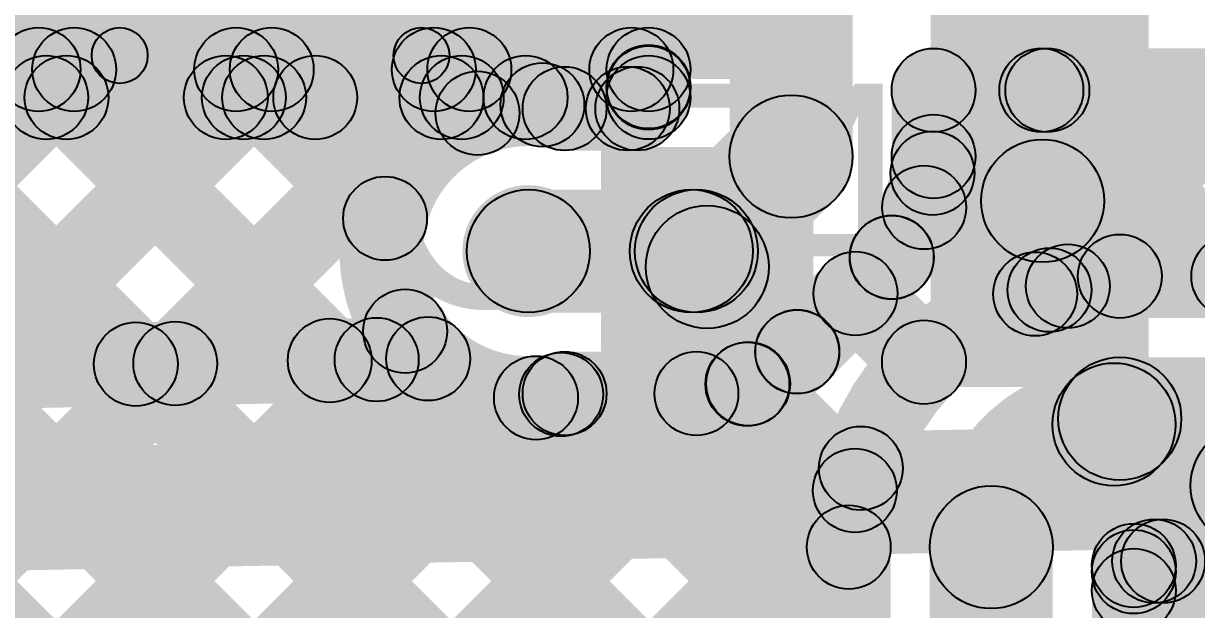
# Model space of a CAD drawing. Header units: millimetres. Extents: x 0 to 210, y 0 to 213.
# Drawn here: x 1.6006 to 1.8106, y 0.2908 to 0.3958 of the extents above; entities that cross this region are included whole.
import ezdxf

# ---------------------------------------------------------------- set-up
doc = ezdxf.new("R2010")
doc.units = ezdxf.units.MM
doc.header["$MEASUREMENT"] = 0
for name, color, linetype in [('BottomLayer', 5, 'Continuous'), ('BottomPaste', 16, 'Continuous'), ('BottomSolder', 6, 'Continuous'), ('TopLayer', 1, 'Continuous'), ('TopOverlay', 2, 'Continuous'), ('ViaHoleLayer', 16, 'Continuous')]:
    doc.layers.add(name, color=color, linetype=linetype)

# ---------------------------------------------------------------- blocks, each defined once
blk = doc.blocks.new('RES_0603_B_83')
at = {"layer": 'BottomLayer'}
for points in [[(-0.045, -0.0175), (-0.045, 0.0175), (-0.015, 0.0175), (-0.015, -0.0175)], [(0.015, -0.0175), (0.015, 0.0175), (0.045, 0.0175), (0.045, -0.0175)]]:
    blk.add_hatch(color=5, dxfattribs=at).paths.add_polyline_path(points)
at = {"layer": 'BottomPaste'}
for points in [[(-0.045, -0.0175), (-0.045, 0.0175), (-0.015, 0.0175), (-0.015, -0.0175)], [(0.015, -0.0175), (0.015, 0.0175), (0.045, 0.0175), (0.045, -0.0175)]]:
    blk.add_hatch(color=16, dxfattribs=at).paths.add_polyline_path(points)
at = {"layer": 'BottomSolder'}
for points in [[(-0.049, -0.0215), (-0.049, 0.0215), (-0.011, 0.0215), (-0.011, -0.0215)], [(0.011, -0.0215), (0.011, 0.0215), (0.049, 0.0215), (0.049, -0.0215)]]:
    blk.add_hatch(color=6, dxfattribs=at).paths.add_polyline_path(points)

msp = doc.modelspace()

# ---------------------------------------------------------------- hatches: boundary and pattern name
at = {"layer": 'BottomLayer'}
for points in [[(1.28874, 0.65616), (1.29934, 0.66677), (1.62605, 0.34006), (1.61545, 0.32945)], [(1.513, 0.38583), (1.69, 0.38583), (1.69, 0.44), (1.513, 0.44)], [(1.614, 0.38583), (1.746, 0.38583), (1.746, 0.44), (1.614, 0.44)], [(1.763, 0.334), (1.802, 0.334), (1.802, 0.437), (1.763, 0.437)], [(1.794, 0.364), (1.772, 0.364), (1.772, 0.417), (1.794, 0.417)], [(1.62286, 0.39), (1.61286, 0.39), (1.61286, 0.415), (1.62286, 0.415)], [(1.67686, 0.39), (1.66686, 0.39), (1.66686, 0.415), (1.67686, 0.415)], [(1.58286, 0.375), (1.58286, 0.39), (1.63686, 0.39), (1.63686, 0.375)], [(1.63686, 0.375), (1.63686, 0.39), (1.65286, 0.39), (1.65286, 0.375)], [(1.63686, 0.375), (1.63686, 0.39), (1.65286, 0.39), (1.65286, 0.375)], [(1.65286, 0.375), (1.65286, 0.39), (1.6905, 0.39), (1.6905, 0.375)], [(1.56105, 0.32822), (1.55044, 0.33883), (1.59941, 0.3878), (1.61002, 0.3772)], [(1.59708, 0.3289), (1.58647, 0.33951), (1.63477, 0.3878), (1.64538, 0.3772)], [(1.60305, 0.3772), (1.61366, 0.3878), (1.66075, 0.34071), (1.65015, 0.3301)], [(1.63312, 0.32958), (1.62251, 0.34019), (1.67012, 0.3878), (1.68073, 0.3772)], [(1.63841, 0.3772), (1.64902, 0.3878), (1.67065, 0.36617), (1.66005, 0.35556)], [(1.67377, 0.3772), (1.68437, 0.3878), (1.68719, 0.38499), (1.67658, 0.37438)], [(1.691, 0.344), (1.691, 0.366), (1.72016, 0.366), (1.72016, 0.344)], [(1.71239, 0.34722), (1.72794, 0.36278), (1.73078, 0.35994), (1.71522, 0.34439)], [(1.66915, 0.33026), (1.65855, 0.34087), (1.66364, 0.34596), (1.67424, 0.33535)], [(1.34914, 0.32212), (1.34886, 0.33712), (1.67293, 0.34324), (1.67322, 0.32824)], [(1.34321, 0.293), (1.34279, 0.315), (1.82028, 0.32402), (1.8207, 0.30202)]]:
    msp.add_hatch(color=5, dxfattribs=at).paths.add_polyline_path(points)
h = msp.add_hatch(color=5, dxfattribs=at)
edge = h.paths.add_edge_path()
edge.add_arc((1.61786, 0.39), 0.005, 0, 360)
h = msp.add_hatch(color=5, dxfattribs=at)
edge = h.paths.add_edge_path()
edge.add_arc((1.67186, 0.39), 0.005, 0, 360)
h = msp.add_hatch(color=5, dxfattribs=at)
edge = h.paths.add_edge_path()
edge.add_arc((1.60472, 0.3825), 0.0075, 0, 360)
h = msp.add_hatch(color=5, dxfattribs=at)
edge = h.paths.add_edge_path()
edge.add_arc((1.60836, 0.3825), 0.0075, 0, 360)
h = msp.add_hatch(color=5, dxfattribs=at)
edge = h.paths.add_edge_path()
edge.add_arc((1.63686, 0.3825), 0.0075, 0, 360)
h = msp.add_hatch(color=5, dxfattribs=at)
edge = h.paths.add_edge_path()
edge.add_arc((1.63686, 0.3825), 0.0075, 0, 360)
h = msp.add_hatch(color=5, dxfattribs=at)
edge = h.paths.add_edge_path()
edge.add_arc((1.63686, 0.3825), 0.0075, 0, 360)
h = msp.add_hatch(color=5, dxfattribs=at)
edge = h.paths.add_edge_path()
edge.add_arc((1.64007, 0.3825), 0.0075, 0, 360)
h = msp.add_hatch(color=5, dxfattribs=at)
edge = h.paths.add_edge_path()
edge.add_arc((1.64371, 0.3825), 0.0075, 0, 360)
h = msp.add_hatch(color=5, dxfattribs=at)
edge = h.paths.add_edge_path()
edge.add_arc((1.65286, 0.3825), 0.0075, 0, 360)
h = msp.add_hatch(color=5, dxfattribs=at)
edge = h.paths.add_edge_path()
edge.add_arc((1.65286, 0.3825), 0.0075, 0, 360)
h = msp.add_hatch(color=5, dxfattribs=at)
edge = h.paths.add_edge_path()
edge.add_arc((1.65286, 0.3825), 0.0075, 0, 360)
h = msp.add_hatch(color=5, dxfattribs=at)
edge = h.paths.add_edge_path()
edge.add_arc((1.67543, 0.3825), 0.0075, 0, 360)
h = msp.add_hatch(color=5, dxfattribs=at)
edge = h.paths.add_edge_path()
edge.add_arc((1.67907, 0.3825), 0.0075, 0, 360)
h = msp.add_hatch(color=5, dxfattribs=at)
edge = h.paths.add_edge_path()
edge.add_arc((1.6905, 0.3825), 0.0075, 0, 360)
h = msp.add_hatch(color=5, dxfattribs=at)
edge = h.paths.add_edge_path()
edge.add_arc((1.6935, 0.38119), 0.0075, 0, 360)
h = msp.add_hatch(color=5, dxfattribs=at)
edge = h.paths.add_edge_path()
edge.add_arc((1.6935, 0.38119), 0.0075, 0, 360)
h = msp.add_hatch(color=5, dxfattribs=at)
edge = h.paths.add_edge_path()
edge.add_arc((1.68189, 0.37968), 0.0075, 0, 360)
h = msp.add_hatch(color=5, dxfattribs=at)
edge = h.paths.add_edge_path()
edge.add_arc((1.69748, 0.3805), 0.0075, 0, 360)
h = msp.add_hatch(color=5, dxfattribs=at)
edge = h.paths.add_edge_path()
edge.add_arc((1.783, 0.364), 0.011, 0, 360)
h = msp.add_hatch(color=5, dxfattribs=at)
edge = h.paths.add_edge_path()
edge.add_arc((1.783, 0.364), 0.011, 0, 360)
h = msp.add_hatch(color=5, dxfattribs=at)
edge = h.paths.add_edge_path()
edge.add_arc((1.783, 0.364), 0.011, 0, 360)
h = msp.add_hatch(color=5, dxfattribs=at)
edge = h.paths.add_edge_path()
edge.add_arc((1.66535, 0.36086), 0.0075, 0, 360)
h = msp.add_hatch(color=5, dxfattribs=at)
edge = h.paths.add_edge_path()
edge.add_arc((1.691, 0.355), 0.01181, 0, 360)
h = msp.add_hatch(color=5, dxfattribs=at)
edge = h.paths.add_edge_path()
edge.add_arc((1.691, 0.355), 0.011, 0, 360)
h = msp.add_hatch(color=5, dxfattribs=at)
edge = h.paths.add_edge_path()
edge.add_arc((1.72016, 0.355), 0.011, 0, 360)
h = msp.add_hatch(color=5, dxfattribs=at)
edge = h.paths.add_edge_path()
edge.add_arc((1.72016, 0.355), 0.011, 0, 360)
h = msp.add_hatch(color=5, dxfattribs=at)
edge = h.paths.add_edge_path()
edge.add_arc((1.723, 0.35216), 0.011, 0, 360)
h = msp.add_hatch(color=5, dxfattribs=at)
edge = h.paths.add_edge_path()
edge.add_arc((1.66894, 0.34066), 0.0075, 0, 360)
h = msp.add_hatch(color=5, dxfattribs=at)
edge = h.paths.add_edge_path()
edge.add_arc((1.62075, 0.33475), 0.0075, 0, 360)
h = msp.add_hatch(color=5, dxfattribs=at)
edge = h.paths.add_edge_path()
edge.add_arc((1.62781, 0.33489), 0.0075, 0, 360)
h = msp.add_hatch(color=5, dxfattribs=at)
edge = h.paths.add_edge_path()
edge.add_arc((1.65545, 0.33541), 0.0075, 0, 360)
h = msp.add_hatch(color=5, dxfattribs=at)
edge = h.paths.add_edge_path()
edge.add_arc((1.66385, 0.33557), 0.0075, 0, 360)
h = msp.add_hatch(color=5, dxfattribs=at)
edge = h.paths.add_edge_path()
edge.add_arc((1.67307, 0.33574), 0.0075, 0, 360)
h = msp.add_hatch(color=5, dxfattribs=at)
edge = h.paths.add_edge_path()
edge.add_arc((1.67307, 0.33574), 0.0075, 0, 360)
h = msp.add_hatch(color=5, dxfattribs=at)
edge = h.paths.add_edge_path()
edge.add_arc((1.82049, 0.31302), 0.011, 0, 360)
h = msp.add_hatch(color=5, dxfattribs=at)
edge = h.paths.add_edge_path()
edge.add_arc((1.82049, 0.31302), 0.011, 0, 360)
at = {"layer": 'TopLayer'}
for points in [[(1.35688, 0.58802), (1.36748, 0.59863), (1.74256, 0.22355), (1.73196, 0.21294)], [(1.3632, 0.54634), (1.3738, 0.55695), (1.70721, 0.22355), (1.6966, 0.21294)], [(1.3632, 0.51099), (1.3738, 0.5216), (1.67185, 0.22355), (1.66125, 0.21294)], [(1.749, 0.37194), (1.727, 0.37194), (1.727, 0.42), (1.749, 0.42)], [(1.5695, 0.38), (1.5695, 0.395), (1.7125, 0.395), (1.7125, 0.38)], [(1.28195, 0.04913), (1.27135, 0.05974), (1.60441, 0.3928), (1.61502, 0.3822)], [(1.31761, 0.04943), (1.30701, 0.06004), (1.63977, 0.3928), (1.65038, 0.3822)], [(1.35297, 0.04943), (1.34236, 0.06004), (1.67512, 0.3928), (1.68573, 0.3822)], [(1.59805, 0.3822), (1.60866, 0.3928), (1.75362, 0.24784), (1.74302, 0.23724)], [(1.63341, 0.3822), (1.64402, 0.3928), (1.67065, 0.36617), (1.66005, 0.35556)], [(1.66877, 0.3822), (1.67937, 0.3928), (1.68719, 0.38499), (1.67658, 0.37438)], [(1.70412, 0.3822), (1.71473, 0.3928), (1.7178, 0.38973), (1.7072, 0.37912)], [(1.7635, 0.37629), (1.7635, 0.39129), (1.8965, 0.39129), (1.8965, 0.37629)], [(1.71409, 0.3752), (1.70348, 0.3858), (1.7072, 0.38952), (1.7178, 0.37891)], [(1.76711, 0.35751), (1.75651, 0.36812), (1.77748, 0.38909), (1.78808, 0.37848)], [(1.78697, 0.34202), (1.77637, 0.35262), (1.81283, 0.38909), (1.82344, 0.37848)], [(1.77855, 0.37848), (1.78915, 0.38909), (1.82244, 0.3558), (1.81183, 0.3452)], [(1.69748, 0.373), (1.69748, 0.388), (1.71049, 0.388), (1.71049, 0.373)], [(1.72, 0.38251), (1.705, 0.38251), (1.705, 0.3875), (1.72, 0.3875)], [(1.771, 0.37194), (1.756, 0.37194), (1.756, 0.38379), (1.771, 0.38379)], [(1.72883, 0.34722), (1.71328, 0.36278), (1.73022, 0.37972), (1.74578, 0.36417)], [(1.75802, 0.36365), (1.76863, 0.37426), (1.78954, 0.35335), (1.77893, 0.34274)], [(1.691, 0.344), (1.691, 0.366), (1.72106, 0.366), (1.72106, 0.344)], [(1.74442, 0.33169), (1.73381, 0.3423), (1.7507, 0.35919), (1.76131, 0.34858)], [(1.79682, 0.343), (1.79682, 0.358), (1.88571, 0.358), (1.88571, 0.343)], [(1.74422, 0.3421), (1.75482, 0.35271), (1.7671, 0.34043), (1.75649, 0.32983)], [(1.38832, 0.04943), (1.37772, 0.06004), (1.66364, 0.34596), (1.67424, 0.33535)], [(1.62254, 0.21294), (1.61193, 0.22355), (1.72488, 0.33649), (1.73549, 0.32589)], [(1.69748, 0.322), (1.69748, 0.337), (1.72106, 0.337), (1.72106, 0.322)], [(1.72502, 0.32594), (1.73563, 0.33655), (1.75472, 0.31745), (1.74411, 0.30685)], [(1.79682, 0.314), (1.79682, 0.336), (1.89219, 0.336), (1.89219, 0.314)], [(1.58703, 0.21279), (1.57642, 0.22339), (1.68706, 0.33403), (1.69767, 0.32342)], [(1.69156, 0.32405), (1.70217, 0.33465), (1.75362, 0.2832), (1.74302, 0.27259)], [(1.80357, 0.31619), (1.78801, 0.33175), (1.78904, 0.33278), (1.8046, 0.31722)], [(1.65789, 0.21294), (1.64729, 0.22355), (1.74516, 0.32142), (1.75577, 0.31081)], [(1.80297, 0.292), (1.80297, 0.307), (1.88571, 0.307), (1.88571, 0.292)], [(1.80462, 0.28896), (1.79402, 0.29956), (1.79926, 0.3048), (1.80986, 0.2942)], [(1.79402, 0.2923), (1.80462, 0.30291), (1.84343, 0.2641), (1.83282, 0.2535)], [(1.75582, 0.22995), (1.74082, 0.22995), (1.74082, 0.302), (1.75582, 0.302)], [(1.78482, 0.22995), (1.76282, 0.22995), (1.76282, 0.302), (1.78482, 0.302)], [(1.80682, 0.22995), (1.79182, 0.22995), (1.79182, 0.29871), (1.80682, 0.29871)]]:
    msp.add_hatch(color=1, dxfattribs=at).paths.add_polyline_path(points)
h = msp.add_hatch(color=1, dxfattribs=at)
edge = h.paths.add_edge_path()
edge.add_arc((1.60336, 0.3875), 0.0075, 0, 360)
h = msp.add_hatch(color=1, dxfattribs=at)
edge = h.paths.add_edge_path()
edge.add_arc((1.60972, 0.3875), 0.0075, 0, 360)
h = msp.add_hatch(color=1, dxfattribs=at)
edge = h.paths.add_edge_path()
edge.add_arc((1.63871, 0.3875), 0.0075, 0, 360)
h = msp.add_hatch(color=1, dxfattribs=at)
edge = h.paths.add_edge_path()
edge.add_arc((1.64507, 0.3875), 0.0075, 0, 360)
h = msp.add_hatch(color=1, dxfattribs=at)
edge = h.paths.add_edge_path()
edge.add_arc((1.67407, 0.3875), 0.0075, 0, 360)
h = msp.add_hatch(color=1, dxfattribs=at)
edge = h.paths.add_edge_path()
edge.add_arc((1.68043, 0.3875), 0.0075, 0, 360)
h = msp.add_hatch(color=1, dxfattribs=at)
edge = h.paths.add_edge_path()
edge.add_arc((1.70942, 0.3875), 0.0075, 0, 360)
h = msp.add_hatch(color=1, dxfattribs=at)
edge = h.paths.add_edge_path()
edge.add_arc((1.7125, 0.3875), 0.0075, 0, 360)
h = msp.add_hatch(color=1, dxfattribs=at)
edge = h.paths.add_edge_path()
edge.add_arc((1.7125, 0.3875), 0.0075, 0, 360)
h = msp.add_hatch(color=1, dxfattribs=at)
edge = h.paths.add_edge_path()
edge.add_arc((1.7125, 0.38442), 0.0075, 0, 360)
h = msp.add_hatch(color=1, dxfattribs=at)
edge = h.paths.add_edge_path()
edge.add_arc((1.7125, 0.38422), 0.0075, 0, 360)
h = msp.add_hatch(color=1, dxfattribs=at)
edge = h.paths.add_edge_path()
edge.add_arc((1.7635, 0.38379), 0.0075, 0, 360)
h = msp.add_hatch(color=1, dxfattribs=at)
edge = h.paths.add_edge_path()
edge.add_arc((1.7635, 0.38379), 0.0075, 0, 360)
h = msp.add_hatch(color=1, dxfattribs=at)
edge = h.paths.add_edge_path()
edge.add_arc((1.78278, 0.38379), 0.0075, 0, 360)
h = msp.add_hatch(color=1, dxfattribs=at)
edge = h.paths.add_edge_path()
edge.add_arc((1.78385, 0.38379), 0.0075, 0, 360)
h = msp.add_hatch(color=1, dxfattribs=at)
edge = h.paths.add_edge_path()
edge.add_arc((1.7125, 0.38251), 0.0075, 0, 360)
h = msp.add_hatch(color=1, dxfattribs=at)
edge = h.paths.add_edge_path()
edge.add_arc((1.68189, 0.37968), 0.0075, 0, 360)
h = msp.add_hatch(color=1, dxfattribs=at)
edge = h.paths.add_edge_path()
edge.add_arc((1.69748, 0.3805), 0.0075, 0, 360)
h = msp.add_hatch(color=1, dxfattribs=at)
edge = h.paths.add_edge_path()
edge.add_arc((1.69748, 0.3805), 0.0075, 0, 360)
h = msp.add_hatch(color=1, dxfattribs=at)
edge = h.paths.add_edge_path()
edge.add_arc((1.70878, 0.3805), 0.0075, 0, 360)
h = msp.add_hatch(color=1, dxfattribs=at)
edge = h.paths.add_edge_path()
edge.add_arc((1.71049, 0.3805), 0.0075, 0, 360)
h = msp.add_hatch(color=1, dxfattribs=at)
edge = h.paths.add_edge_path()
edge.add_arc((1.738, 0.37194), 0.011, 0, 360)
h = msp.add_hatch(color=1, dxfattribs=at)
edge = h.paths.add_edge_path()
edge.add_arc((1.738, 0.37194), 0.011, 0, 360)
h = msp.add_hatch(color=1, dxfattribs=at)
edge = h.paths.add_edge_path()
edge.add_arc((1.7635, 0.37194), 0.0075, 0, 360)
h = msp.add_hatch(color=1, dxfattribs=at)
edge = h.paths.add_edge_path()
edge.add_arc((1.7635, 0.37194), 0.0075, 0, 360)
h = msp.add_hatch(color=1, dxfattribs=at)
edge = h.paths.add_edge_path()
edge.add_arc((1.7635, 0.37194), 0.0075, 0, 360)
h = msp.add_hatch(color=1, dxfattribs=at)
edge = h.paths.add_edge_path()
edge.add_arc((1.76332, 0.36895), 0.0075, 0, 360)
h = msp.add_hatch(color=1, dxfattribs=at)
edge = h.paths.add_edge_path()
edge.add_arc((1.76181, 0.36282), 0.0075, 0, 360)
h = msp.add_hatch(color=1, dxfattribs=at)
edge = h.paths.add_edge_path()
edge.add_arc((1.66535, 0.36086), 0.0075, 0, 360)
h = msp.add_hatch(color=1, dxfattribs=at)
edge = h.paths.add_edge_path()
edge.add_arc((1.691, 0.355), 0.01181, 0, 360)
h = msp.add_hatch(color=1, dxfattribs=at)
edge = h.paths.add_edge_path()
edge.add_arc((1.691, 0.355), 0.011, 0, 360)
h = msp.add_hatch(color=1, dxfattribs=at)
edge = h.paths.add_edge_path()
edge.add_arc((1.72106, 0.355), 0.011, 0, 360)
h = msp.add_hatch(color=1, dxfattribs=at)
edge = h.paths.add_edge_path()
edge.add_arc((1.72106, 0.355), 0.011, 0, 360)
h = msp.add_hatch(color=1, dxfattribs=at)
edge = h.paths.add_edge_path()
edge.add_arc((1.756, 0.35388), 0.0075, 0, 360)
h = msp.add_hatch(color=1, dxfattribs=at)
edge = h.paths.add_edge_path()
edge.add_arc((1.756, 0.35388), 0.0075, 0, 360)
h = msp.add_hatch(color=1, dxfattribs=at)
edge = h.paths.add_edge_path()
edge.add_arc((1.75603, 0.35391), 0.0075, 0, 360)
h = msp.add_hatch(color=1, dxfattribs=at)
edge = h.paths.add_edge_path()
edge.add_arc((1.79682, 0.3505), 0.0075, 0, 360)
h = msp.add_hatch(color=1, dxfattribs=at)
edge = h.paths.add_edge_path()
edge.add_arc((1.79682, 0.3505), 0.0075, 0, 360)
h = msp.add_hatch(color=1, dxfattribs=at)
edge = h.paths.add_edge_path()
edge.add_arc((1.79682, 0.3505), 0.0075, 0, 360)
h = msp.add_hatch(color=1, dxfattribs=at)
edge = h.paths.add_edge_path()
edge.add_arc((1.81713, 0.3505), 0.0075, 0, 360)
h = msp.add_hatch(color=1, dxfattribs=at)
edge = h.paths.add_edge_path()
edge.add_arc((1.74952, 0.3474), 0.0075, 0, 360)
h = msp.add_hatch(color=1, dxfattribs=at)
edge = h.paths.add_edge_path()
edge.add_arc((1.78167, 0.34732), 0.0075, 0, 360)
h = msp.add_hatch(color=1, dxfattribs=at)
edge = h.paths.add_edge_path()
edge.add_arc((1.78424, 0.34804), 0.0075, 0, 360)
h = msp.add_hatch(color=1, dxfattribs=at)
edge = h.paths.add_edge_path()
edge.add_arc((1.78752, 0.34874), 0.0075, 0, 360)
h = msp.add_hatch(color=1, dxfattribs=at)
edge = h.paths.add_edge_path()
edge.add_arc((1.78752, 0.34874), 0.0075, 0, 360)
h = msp.add_hatch(color=1, dxfattribs=at)
edge = h.paths.add_edge_path()
edge.add_arc((1.78752, 0.34874), 0.0075, 0, 360)
h = msp.add_hatch(color=1, dxfattribs=at)
edge = h.paths.add_edge_path()
edge.add_arc((1.66894, 0.34066), 0.0075, 0, 360)
h = msp.add_hatch(color=1, dxfattribs=at)
edge = h.paths.add_edge_path()
edge.add_arc((1.73909, 0.33697), 0.0075, 0, 360)
h = msp.add_hatch(color=1, dxfattribs=at)
edge = h.paths.add_edge_path()
edge.add_arc((1.73912, 0.337), 0.0075, 0, 360)
h = msp.add_hatch(color=1, dxfattribs=at)
edge = h.paths.add_edge_path()
edge.add_arc((1.73912, 0.337), 0.0075, 0, 360)
h = msp.add_hatch(color=1, dxfattribs=at)
edge = h.paths.add_edge_path()
edge.add_arc((1.76179, 0.33513), 0.0075, 0, 360)
h = msp.add_hatch(color=1, dxfattribs=at)
edge = h.paths.add_edge_path()
edge.add_arc((1.73018, 0.33119), 0.0075, 0, 360)
h = msp.add_hatch(color=1, dxfattribs=at)
edge = h.paths.add_edge_path()
edge.add_arc((1.73032, 0.33124), 0.0075, 0, 360)
h = msp.add_hatch(color=1, dxfattribs=at)
edge = h.paths.add_edge_path()
edge.add_arc((1.69236, 0.32872), 0.0075, 0, 360)
h = msp.add_hatch(color=1, dxfattribs=at)
edge = h.paths.add_edge_path()
edge.add_arc((1.69686, 0.32935), 0.0075, 0, 360)
h = msp.add_hatch(color=1, dxfattribs=at)
edge = h.paths.add_edge_path()
edge.add_arc((1.69748, 0.3295), 0.0075, 0, 360)
h = msp.add_hatch(color=1, dxfattribs=at)
edge = h.paths.add_edge_path()
edge.add_arc((1.69748, 0.3295), 0.0075, 0, 360)
h = msp.add_hatch(color=1, dxfattribs=at)
edge = h.paths.add_edge_path()
edge.add_arc((1.72106, 0.3295), 0.0075, 0, 360)
h = msp.add_hatch(color=1, dxfattribs=at)
edge = h.paths.add_edge_path()
edge.add_arc((1.72106, 0.3295), 0.0075, 0, 360)
h = msp.add_hatch(color=1, dxfattribs=at)
edge = h.paths.add_edge_path()
edge.add_arc((1.72106, 0.3295), 0.0075, 0, 360)
h = msp.add_hatch(color=1, dxfattribs=at)
edge = h.paths.add_edge_path()
edge.add_arc((1.79682, 0.325), 0.011, 0, 360)
h = msp.add_hatch(color=1, dxfattribs=at)
edge = h.paths.add_edge_path()
edge.add_arc((1.79682, 0.325), 0.011, 0, 360)
h = msp.add_hatch(color=1, dxfattribs=at)
edge = h.paths.add_edge_path()
edge.add_arc((1.79579, 0.32397), 0.011, 0, 360)
h = msp.add_hatch(color=1, dxfattribs=at)
edge = h.paths.add_edge_path()
edge.add_arc((1.79579, 0.32397), 0.011, 0, 360)
h = msp.add_hatch(color=1, dxfattribs=at)
edge = h.paths.add_edge_path()
edge.add_arc((1.75047, 0.31612), 0.0075, 0, 360)
h = msp.add_hatch(color=1, dxfattribs=at)
edge = h.paths.add_edge_path()
edge.add_arc((1.74942, 0.31215), 0.0075, 0, 360)
h = msp.add_hatch(color=1, dxfattribs=at)
edge = h.paths.add_edge_path()
edge.add_arc((1.77382, 0.302), 0.011, 0, 360)
h = msp.add_hatch(color=1, dxfattribs=at)
edge = h.paths.add_edge_path()
edge.add_arc((1.77382, 0.302), 0.011, 0, 360)
h = msp.add_hatch(color=1, dxfattribs=at)
edge = h.paths.add_edge_path()
edge.add_arc((1.74832, 0.302), 0.0075, 0, 360)
h = msp.add_hatch(color=1, dxfattribs=at)
edge = h.paths.add_edge_path()
edge.add_arc((1.74832, 0.302), 0.0075, 0, 360)
h = msp.add_hatch(color=1, dxfattribs=at)
edge = h.paths.add_edge_path()
edge.add_arc((1.80297, 0.2995), 0.0075, 0, 360)
h = msp.add_hatch(color=1, dxfattribs=at)
edge = h.paths.add_edge_path()
edge.add_arc((1.80297, 0.2995), 0.0075, 0, 360)
h = msp.add_hatch(color=1, dxfattribs=at)
edge = h.paths.add_edge_path()
edge.add_arc((1.80297, 0.2995), 0.0075, 0, 360)
h = msp.add_hatch(color=1, dxfattribs=at)
edge = h.paths.add_edge_path()
edge.add_arc((1.80456, 0.2995), 0.0075, 0, 360)
h = msp.add_hatch(color=1, dxfattribs=at)
edge = h.paths.add_edge_path()
edge.add_arc((1.79932, 0.29871), 0.0075, 0, 360)
h = msp.add_hatch(color=1, dxfattribs=at)
edge = h.paths.add_edge_path()
edge.add_arc((1.79932, 0.29871), 0.0075, 0, 360)
h = msp.add_hatch(color=1, dxfattribs=at)
edge = h.paths.add_edge_path()
edge.add_arc((1.79932, 0.29871), 0.0075, 0, 360)
h = msp.add_hatch(color=1, dxfattribs=at)
edge = h.paths.add_edge_path()
edge.add_arc((1.79932, 0.29761), 0.0075, 0, 360)
h = msp.add_hatch(color=1, dxfattribs=at)
edge = h.paths.add_edge_path()
edge.add_arc((1.79932, 0.29426), 0.0075, 0, 360)
at = {"layer": 'ViaHoleLayer'}
h = msp.add_hatch(color=16, dxfattribs=at)
edge = h.paths.add_edge_path()
edge.add_arc((1.691, 0.355), 0.00591, 0, 360)

# ---------------------------------------------------------------- linework, layer by layer
at = {"layer": 'BottomLayer', "const_width": 0.015}
for points in [[(1.67307, 0.33574, -0.716616), (1.6935, 0.38119)], [(1.6935, 0.38119, -0.038462), (1.69748, 0.3805)]]:
    msp.add_lwpolyline(points, format="xyb", dxfattribs=at)
at = {"layer": 'BottomLayer'}
for centre, radius in [((1.61786, 0.39), 0.005), ((1.67186, 0.39), 0.005), ((1.60472, 0.3825), 0.0075), ((1.60836, 0.3825), 0.0075), ((1.63686, 0.3825), 0.0075), ((1.63686, 0.3825), 0.0075), ((1.63686, 0.3825), 0.0075), ((1.64007, 0.3825), 0.0075), ((1.64371, 0.3825), 0.0075), ((1.65286, 0.3825), 0.0075), ((1.65286, 0.3825), 0.0075), ((1.65286, 0.3825), 0.0075), ((1.67543, 0.3825), 0.0075), ((1.67907, 0.3825), 0.0075), ((1.6905, 0.3825), 0.0075), ((1.6935, 0.38119), 0.0075), ((1.6935, 0.38119), 0.0075), ((1.68189, 0.37968), 0.0075), ((1.69748, 0.3805), 0.0075), ((1.783, 0.364), 0.011), ((1.783, 0.364), 0.011), ((1.783, 0.364), 0.011), ((1.66535, 0.36086), 0.0075), ((1.691, 0.355), 0.011), ((1.72016, 0.355), 0.011), ((1.72016, 0.355), 0.011), ((1.723, 0.35216), 0.011), ((1.66894, 0.34066), 0.0075), ((1.62075, 0.33475), 0.0075), ((1.62781, 0.33489), 0.0075), ((1.65545, 0.33541), 0.0075), ((1.66385, 0.33557), 0.0075), ((1.67307, 0.33574), 0.0075), ((1.67307, 0.33574), 0.0075), ((1.82049, 0.31302), 0.011), ((1.82049, 0.31302), 0.011)]:
    msp.add_circle(centre, radius, dxfattribs=at)
at = {"layer": 'TopLayer'}
for points, const_width in [([(1.69748, 0.3295, -1.286007), (1.69748, 0.3805)], 0.015), ([(1.7635, 0.37194, -0.199327), (1.756, 0.35388)], 0.015), ([(1.7635, 0.37194, -0.198912), (1.75603, 0.35391)], 0.015), ([(1.78752, 0.34874, -0.093641), (1.79682, 0.3505)], 0.015), ([(1.78752, 0.34874, -0.093641), (1.79682, 0.3505)], 0.015), ([(1.74832, 0.302, -0.363792), (1.78752, 0.34874)], 0.015), ([(1.73912, 0.337, -0.199327), (1.72106, 0.3295)], 0.015), ([(1.73909, 0.33697, -0.198912), (1.72106, 0.3295)], 0.015), ([(1.77382, 0.302, -0.414214), (1.79579, 0.32397)], 0.022), ([(1.80297, 0.2995, -0.036632), (1.79932, 0.29871)], 0.015), ([(1.80297, 0.2995, -0.036632), (1.79932, 0.29871)], 0.015)]:
    msp.add_lwpolyline(points, format="xyb", dxfattribs=dict(at, const_width=const_width))
for centre, radius in [((1.60336, 0.3875), 0.0075), ((1.60972, 0.3875), 0.0075), ((1.63871, 0.3875), 0.0075), ((1.64507, 0.3875), 0.0075), ((1.67407, 0.3875), 0.0075), ((1.68043, 0.3875), 0.0075), ((1.70942, 0.3875), 0.0075), ((1.7125, 0.3875), 0.0075), ((1.7125, 0.3875), 0.0075), ((1.7125, 0.38442), 0.0075), ((1.7125, 0.38422), 0.0075), ((1.7635, 0.38379), 0.0075), ((1.7635, 0.38379), 0.0075), ((1.78278, 0.38379), 0.0075), ((1.78385, 0.38379), 0.0075), ((1.7125, 0.38251), 0.0075), ((1.68189, 0.37968), 0.0075), ((1.69748, 0.3805), 0.0075), ((1.69748, 0.3805), 0.0075), ((1.70878, 0.3805), 0.0075), ((1.71049, 0.3805), 0.0075), ((1.738, 0.37194), 0.011), ((1.738, 0.37194), 0.011), ((1.7635, 0.37194), 0.0075), ((1.7635, 0.37194), 0.0075), ((1.7635, 0.37194), 0.0075), ((1.76332, 0.36895), 0.0075), ((1.76181, 0.36282), 0.0075), ((1.66535, 0.36086), 0.0075), ((1.691, 0.355), 0.011), ((1.72106, 0.355), 0.011), ((1.72106, 0.355), 0.011), ((1.756, 0.35388), 0.0075), ((1.756, 0.35388), 0.0075), ((1.75603, 0.35391), 0.0075), ((1.79682, 0.3505), 0.0075), ((1.79682, 0.3505), 0.0075), ((1.79682, 0.3505), 0.0075), ((1.81713, 0.3505), 0.0075), ((1.74952, 0.3474), 0.0075), ((1.78167, 0.34732), 0.0075), ((1.78424, 0.34804), 0.0075), ((1.78752, 0.34874), 0.0075), ((1.78752, 0.34874), 0.0075), ((1.78752, 0.34874), 0.0075), ((1.66894, 0.34066), 0.0075), ((1.73909, 0.33697), 0.0075), ((1.73912, 0.337), 0.0075), ((1.73912, 0.337), 0.0075), ((1.76179, 0.33513), 0.0075), ((1.73018, 0.33119), 0.0075), ((1.73032, 0.33124), 0.0075), ((1.69236, 0.32872), 0.0075), ((1.69686, 0.32935), 0.0075), ((1.69748, 0.3295), 0.0075), ((1.69748, 0.3295), 0.0075), ((1.72106, 0.3295), 0.0075), ((1.72106, 0.3295), 0.0075), ((1.72106, 0.3295), 0.0075), ((1.79682, 0.325), 0.011), ((1.79682, 0.325), 0.011), ((1.79579, 0.32397), 0.011), ((1.79579, 0.32397), 0.011), ((1.75047, 0.31612), 0.0075), ((1.74942, 0.31215), 0.0075), ((1.77382, 0.302), 0.011), ((1.77382, 0.302), 0.011), ((1.74832, 0.302), 0.0075), ((1.74832, 0.302), 0.0075), ((1.80297, 0.2995), 0.0075), ((1.80297, 0.2995), 0.0075), ((1.80297, 0.2995), 0.0075), ((1.80456, 0.2995), 0.0075), ((1.79932, 0.29871), 0.0075), ((1.79932, 0.29871), 0.0075), ((1.79932, 0.29871), 0.0075), ((1.79932, 0.29761), 0.0075), ((1.79932, 0.29426), 0.0075)]:
    msp.add_circle(centre, radius, dxfattribs=at)

# ---------------------------------------------------------------- block references
at = {"rotation": 360}
msp.add_blockref('RES_0603_B_83', (1.753, 0.35216), dxfattribs=at)

# ---------------------------------------------------------------- texts
at = {"layer": 'TopOverlay'}
msp.add_text('C54', height=0.04, dxfattribs=at).set_placement((1.663, 0.345))

doc.saveas('drawing.dxf')
